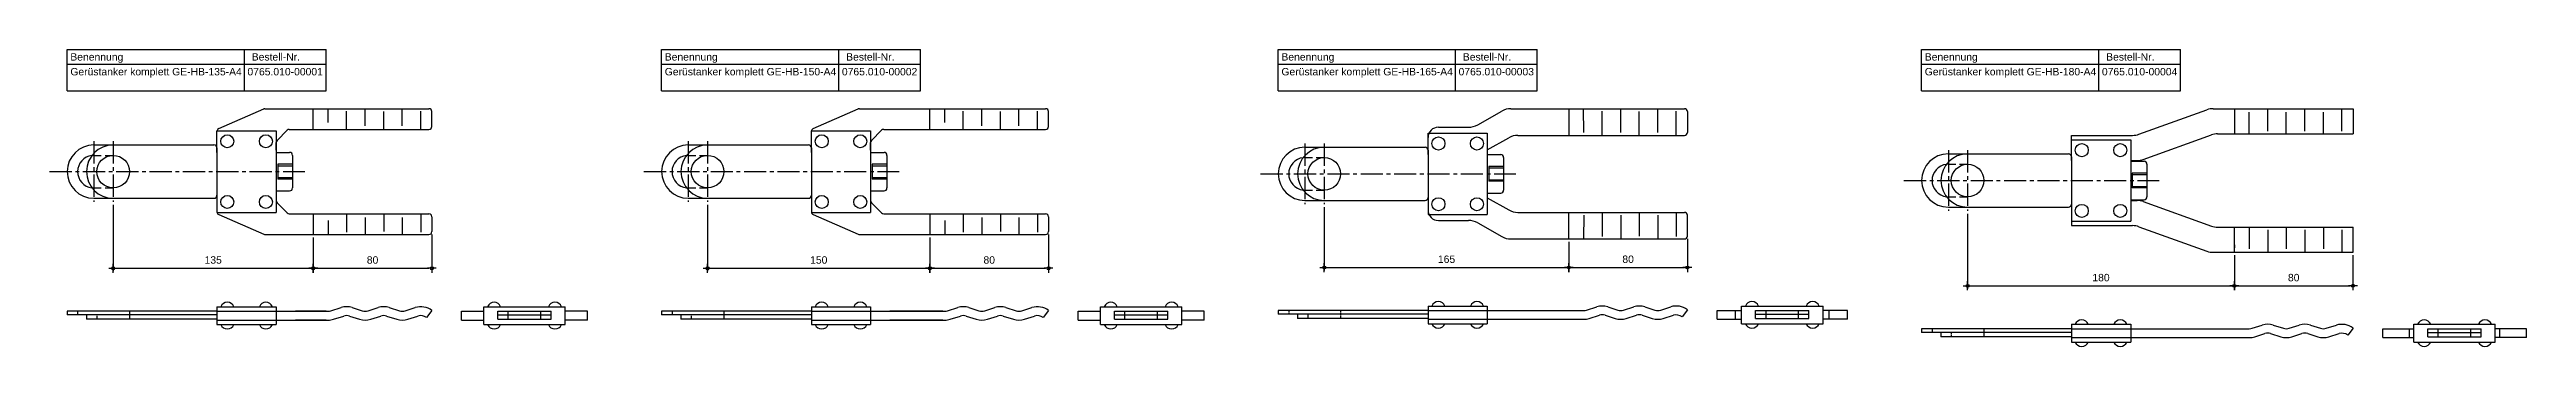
# Model space of a CAD drawing. Header units: inches. Extents: x 9 to 7368, y -7 to 253.
# Drawn here: x 9 to 1680, y 52 to 253 of the extents above; entities that cross this region are included whole.
import ezdxf

# ---------------------------------------------------------------- set-up
doc = ezdxf.new("R2010")
doc.units = ezdxf.units.IN
doc.header["$LTSCALE"] = 20
doc.header["$MEASUREMENT"] = 0
for name, pattern in [('ACDINWELD', [3, 2, -1]), ('MITTE2', [1.125, 0.75, -0.125, 0.125, -0.125]), ('VERDECKT2', [0.1875, 0.125, -0.0625])]:
    doc.linetypes.add(name, pattern=pattern)
doc.layers.add('Halfen', color=2, linetype='Continuous')
doc.styles.add('ARIAL50', font='ARIAL.TTF', dxfattribs={"height": 5})
doc.styles.get("Standard").update_dxf_attribs({"font": 'ARIAL.TTF'})
doc.dimstyles.new('AM_DIN$0', dxfattribs={"dimtxt": 2.5, "dimasz": 1, "dimexe": 1, "dimexo": 1, "dimgap": 1.5, "dimtad": 1, "dimdec": 0, "dimdsep": 46, "dimtxsty": 'Standard', "dimblk": 'Endpunkt', "dimcen": 0, "dimclrd": 1, "dimclre": 1, "dimclrt": 7, "dimadec": 0, "dimazin": 2, "dimtp": 0.1, "dimtm": 0.1, "dimtfac": 0.71, "dimtdec": 0, "dimtmove": 0, "dimatfit": 3, "dimfxl": 1, "dimlwd": -1, "dimlwe": -1, "dimarcsym": 0})

# ---------------------------------------------------------------- blocks, each defined once
blk = doc.blocks.new('Endpunkt')
at = {"color": 0, "linetype": 'ByBlock', "lineweight": -2}
for p, q in [((0, 0), (-1.5, 0)), ((0, 1.5), (0, 0)), ((0, 0), (0, -1.5)), ((1.5, 0), (0, 0))]:
    blk.add_line(p, q, dxfattribs=at)
blk.add_circle((0, 0), 0.5, dxfattribs=at)
blk = doc.blocks.new('*D2')
at = {"layer": 'Halfen', "color": 1, "transparency": 16777216}
for p, q in [((51.9, 147.6), (51.9, 102.8)), ((186.9, 125.6), (186.9, 102.8)), ((53.9, 104.8), (184.9, 104.8))]:
    blk.add_line(p, q, dxfattribs=at)
at = {"layer": 'Halfen', "color": 1, "transparency": 16777216, "xscale": 2, "yscale": 2, "zscale": 2, "rotation": 180}
blk.add_blockref('Endpunkt', (51.9, 104.8), dxfattribs=at)
at = {"layer": 'Halfen', "color": 1, "transparency": 16777216, "xscale": 2, "yscale": 2, "zscale": 2}
blk.add_blockref('Endpunkt', (186.9, 104.8), dxfattribs=at)
at = {"layer": 'Halfen', "color": 7, "transparency": 16777216, "insert": (119.4, 110.4), "char_height": 5, "attachment_point": 5}
blk.add_mtext('135', dxfattribs=at)
blk = doc.blocks.new('*D3')
at = {"layer": 'Halfen', "color": 1, "transparency": 16777216}
for p, q in [((186.9, 125.6), (186.9, 102.8)), ((266.9, 127.6), (266.9, 102.8)), ((188.9, 104.8), (264.9, 104.8))]:
    blk.add_line(p, q, dxfattribs=at)
at = {"layer": 'Halfen', "color": 1, "transparency": 16777216, "xscale": 2, "yscale": 2, "zscale": 2, "rotation": 180}
blk.add_blockref('Endpunkt', (186.9, 104.8), dxfattribs=at)
at = {"layer": 'Halfen', "color": 1, "transparency": 16777216, "xscale": 2, "yscale": 2, "zscale": 2}
blk.add_blockref('Endpunkt', (266.9, 104.8), dxfattribs=at)
at = {"layer": 'Halfen', "color": 7, "transparency": 16777216, "insert": (226.9, 110.4), "char_height": 5, "attachment_point": 5}
blk.add_mtext('80', dxfattribs=at)
blk = doc.blocks.new('*D4')
at = {"layer": 'Halfen', "color": 1, "transparency": 16777216}
for p, q in [((452.9, 147.6), (452.9, 102.8)), ((602.9, 125.6), (602.9, 102.8)), ((454.9, 104.8), (600.9, 104.8))]:
    blk.add_line(p, q, dxfattribs=at)
at = {"layer": 'Halfen', "color": 1, "transparency": 16777216, "xscale": 2, "yscale": 2, "zscale": 2, "rotation": 180}
blk.add_blockref('Endpunkt', (452.9, 104.8), dxfattribs=at)
at = {"layer": 'Halfen', "color": 1, "transparency": 16777216, "xscale": 2, "yscale": 2, "zscale": 2}
blk.add_blockref('Endpunkt', (602.9, 104.8), dxfattribs=at)
at = {"layer": 'Halfen', "color": 7, "transparency": 16777216, "insert": (527.9, 110.4), "char_height": 5, "attachment_point": 5}
blk.add_mtext('150', dxfattribs=at)
blk = doc.blocks.new('*D5')
at = {"layer": 'Halfen', "color": 1, "transparency": 16777216}
for p, q in [((602.9, 125.6), (602.9, 102.8)), ((682.9, 127.6), (682.9, 102.8)), ((604.9, 104.8), (680.9, 104.8))]:
    blk.add_line(p, q, dxfattribs=at)
at = {"layer": 'Halfen', "color": 1, "transparency": 16777216, "xscale": 2, "yscale": 2, "zscale": 2, "rotation": 180}
blk.add_blockref('Endpunkt', (602.9, 104.8), dxfattribs=at)
at = {"layer": 'Halfen', "color": 1, "transparency": 16777216, "xscale": 2, "yscale": 2, "zscale": 2}
blk.add_blockref('Endpunkt', (682.9, 104.8), dxfattribs=at)
at = {"layer": 'Halfen', "color": 7, "transparency": 16777216, "insert": (642.9, 110.4), "char_height": 5, "attachment_point": 5}
blk.add_mtext('80', dxfattribs=at)
blk = doc.blocks.new('*D6')
at = {"layer": 'Halfen', "color": 1, "transparency": 16777216}
for p, q in [((868.9, 146.1), (868.9, 103.3)), ((1033.9, 122.6), (1033.9, 103.3)), ((870.9, 105.3), (1031.9, 105.3))]:
    blk.add_line(p, q, dxfattribs=at)
at = {"layer": 'Halfen', "color": 1, "transparency": 16777216, "xscale": 2, "yscale": 2, "zscale": 2, "rotation": 180}
blk.add_blockref('Endpunkt', (868.9, 105.3), dxfattribs=at)
at = {"layer": 'Halfen', "color": 1, "transparency": 16777216, "xscale": 2, "yscale": 2, "zscale": 2}
blk.add_blockref('Endpunkt', (1033.9, 105.3), dxfattribs=at)
at = {"layer": 'Halfen', "color": 7, "transparency": 16777216, "insert": (951.4, 110.9), "char_height": 5, "attachment_point": 5}
blk.add_mtext('165', dxfattribs=at)
blk = doc.blocks.new('*D7')
at = {"layer": 'Halfen', "color": 1, "transparency": 16777216}
for p, q in [((1033.9, 122.6), (1033.9, 103.3)), ((1113.9, 124.6), (1113.9, 103.3)), ((1035.9, 105.3), (1111.9, 105.3))]:
    blk.add_line(p, q, dxfattribs=at)
at = {"layer": 'Halfen', "color": 1, "transparency": 16777216, "xscale": 2, "yscale": 2, "zscale": 2, "rotation": 180}
blk.add_blockref('Endpunkt', (1033.9, 105.3), dxfattribs=at)
at = {"layer": 'Halfen', "color": 1, "transparency": 16777216, "xscale": 2, "yscale": 2, "zscale": 2}
blk.add_blockref('Endpunkt', (1113.9, 105.3), dxfattribs=at)
at = {"layer": 'Halfen', "color": 7, "transparency": 16777216, "insert": (1073.9, 110.9), "char_height": 5, "attachment_point": 5}
blk.add_mtext('80', dxfattribs=at)
blk = doc.blocks.new('*D8')
at = {"layer": 'Halfen', "color": 1, "transparency": 16777216}
for p, q in [((1302.9, 141.6), (1302.9, 91)), ((1482.9, 113.6), (1482.9, 91)), ((1304.9, 93), (1480.9, 93))]:
    blk.add_line(p, q, dxfattribs=at)
at = {"layer": 'Halfen', "color": 1, "transparency": 16777216, "xscale": 2, "yscale": 2, "zscale": 2, "rotation": 180}
blk.add_blockref('Endpunkt', (1302.9, 93), dxfattribs=at)
at = {"layer": 'Halfen', "color": 1, "transparency": 16777216, "xscale": 2, "yscale": 2, "zscale": 2}
blk.add_blockref('Endpunkt', (1482.9, 93), dxfattribs=at)
at = {"layer": 'Halfen', "color": 7, "transparency": 16777216, "insert": (1392.9, 98.5), "char_height": 5, "attachment_point": 5}
blk.add_mtext('180', dxfattribs=at)
blk = doc.blocks.new('*D9')
at = {"layer": 'Halfen', "color": 1, "transparency": 16777216}
for p, q in [((1482.9, 113.6), (1482.9, 91)), ((1562.9, 113.6), (1562.9, 91)), ((1484.9, 93), (1560.9, 93))]:
    blk.add_line(p, q, dxfattribs=at)
at = {"layer": 'Halfen', "color": 1, "transparency": 16777216, "xscale": 2, "yscale": 2, "zscale": 2, "rotation": 180}
blk.add_blockref('Endpunkt', (1482.9, 93), dxfattribs=at)
at = {"layer": 'Halfen', "color": 1, "transparency": 16777216, "xscale": 2, "yscale": 2, "zscale": 2}
blk.add_blockref('Endpunkt', (1562.9, 93), dxfattribs=at)
at = {"layer": 'Halfen', "color": 7, "transparency": 16777216, "insert": (1522.9, 98.5), "char_height": 5, "attachment_point": 5}
blk.add_mtext('80', dxfattribs=at)

msp = doc.modelspace()

# ---------------------------------------------------------------- linework, layer by layer
at = {"layer": 'Halfen'}
for p, q in [((20.917, 252.599), (195.501, 252.599)), ((20.917, 224.599), (20.917, 252.599)), ((140.404, 224.599), (140.404, 252.599)), ((195.501, 224.599), (195.501, 252.599)), ((421.917, 252.599), (596.501, 252.599)), ((421.917, 224.599), (421.917, 252.599)), ((541.404, 224.599), (541.404, 252.599)), ((596.501, 224.599), (596.501, 252.599)), ((837.917, 252.599), (1012.501, 252.599)), ((837.917, 224.599), (837.917, 252.599)), ((957.404, 224.599), (957.404, 252.599)), ((1012.501, 224.599), (1012.501, 252.599)), ((1271.917, 252.599), (1446.501, 252.599)), ((1271.917, 224.599), (1271.917, 252.599)), ((1391.404, 224.599), (1391.404, 252.599)), ((1446.501, 224.599), (1446.501, 252.599)), ((20.917, 242.599), (195.501, 242.599)), ((421.917, 242.599), (596.501, 242.599)), ((837.917, 242.599), (1012.501, 242.599)), ((1271.917, 242.599), (1446.501, 242.599)), ((20.917, 224.599), (195.501, 224.599)), ((421.917, 224.599), (596.501, 224.599)), ((837.917, 224.599), (1012.501, 224.599)), ((1271.917, 224.599), (1446.501, 224.599)), ((123.116, 199.123), (153.534, 212.431)), ((154.336, 212.599), (264.917, 212.599)), ((266.917, 200.599), (266.917, 210.599)), ((524.116, 199.123), (554.534, 212.431)), ((555.336, 212.599), (680.917, 212.599)), ((682.917, 200.599), (682.917, 210.599)), ((972.411, 201.731), (988.667, 210.967)), ((994.842, 212.599), (1111.917, 212.599)), ((1113.917, 210.599), (1113.917, 196.599)), ((1418.486, 195.338), (1464.381, 211.86)), ((1468.615, 212.599), (1562.917, 212.599)), ((1562.917, 212.599), (1562.917, 195.599)), ((38.917, 188.099), (51.917, 188.099)), ((51.917, 188.099), (119.917, 188.099)), ((121.917, 197.599), (161.917, 197.599)), ((121.917, 197.291), (121.917, 197.599)), ((121.917, 183.099), (121.917, 197.291)), ((121.917, 184.599), (121.917, 193.586)), ((121.917, 186.099), (121.917, 154.099)), ((161.917, 197.599), (161.917, 142.599)), ((161.917, 184.599), (161.917, 189.771)), ((162.503, 191.185), (169.331, 198.013)), ((170.746, 198.599), (264.917, 198.599)), ((439.917, 188.099), (452.917, 188.099)), ((452.917, 188.099), (520.917, 188.099)), ((522.917, 197.599), (562.917, 197.599)), ((522.917, 197.291), (522.917, 197.599)), ((522.917, 183.099), (522.917, 197.291)), ((522.917, 184.599), (522.917, 193.586)), ((522.917, 186.099), (522.917, 154.099)), ((562.917, 197.599), (562.917, 142.599)), ((562.917, 184.599), (562.917, 189.771)), ((563.503, 191.185), (570.331, 198.013)), ((571.746, 198.599), (680.917, 198.599)), ((855.917, 186.599), (868.917, 186.599)), ((868.917, 186.599), (936.917, 186.599)), ((938.917, 196.099), (978.917, 196.099)), ((938.917, 184.099), (938.917, 196.099)), ((938.917, 181.599), (938.917, 192.086)), ((938.917, 189.099), (938.917, 189.099)), ((938.917, 184.599), (938.917, 152.599)), ((945.917, 200.099), (966.236, 200.099)), ((978.917, 196.099), (978.917, 141.099)), ((978.917, 184.725), (993.424, 192.967)), ((978.917, 189.099), (978.917, 189.099)), ((999.599, 194.599), (1111.917, 194.599)), ((1372.917, 194.599), (1414.252, 194.599)), ((1372.917, 177.599), (1372.917, 194.599)), ((1372.917, 191.599), (1412.917, 191.599)), ((1372.917, 177.599), (1372.917, 187.599)), ((1372.917, 184.599), (1372.917, 184.599)), ((1412.917, 191.599), (1412.917, 136.599)), ((1421.453, 178.338), (1467.348, 194.86)), ((1471.582, 195.599), (1562.917, 195.599)), ((161.917, 183.099), (170.917, 183.099)), ((162.917, 175.115), (162.917, 165.083)), ((172.917, 175.115), (162.917, 175.115)), ((162.917, 174.099), (172.917, 174.099)), ((172.917, 181.099), (172.917, 159.099)), ((562.917, 183.099), (571.917, 183.099)), ((563.917, 175.115), (563.917, 165.083)), ((573.917, 175.115), (563.917, 175.115)), ((563.917, 174.099), (573.917, 174.099)), ((573.917, 181.099), (573.917, 159.099)), ((978.917, 181.599), (987.917, 181.599)), ((979.917, 173.615), (979.917, 163.583)), ((989.917, 173.615), (979.917, 173.615)), ((979.917, 172.599), (989.917, 172.599)), ((989.917, 179.599), (989.917, 157.599)), ((1289.917, 182.099), (1302.917, 182.099)), ((1302.917, 182.099), (1370.917, 182.099)), ((1372.917, 180.099), (1372.917, 148.099)), ((1412.917, 177.599), (1417.219, 177.599)), ((1412.917, 177.099), (1421.917, 177.099)), ((1413.917, 169.115), (1413.917, 159.083)), ((1423.917, 169.115), (1413.917, 169.115)), ((1413.917, 168.099), (1423.917, 168.099)), ((1423.917, 175.099), (1423.917, 153.099)), ((38.917, 152.099), (51.917, 152.099)), ((51.917, 152.099), (119.917, 152.099)), ((121.917, 155.599), (121.917, 142.599)), ((121.917, 154.099), (121.917, 149.599)), ((161.917, 157.099), (170.917, 157.099)), ((162.917, 166.099), (172.917, 166.099)), ((172.917, 165.083), (162.917, 165.083)), ((439.917, 152.099), (452.917, 152.099)), ((452.917, 152.099), (520.917, 152.099)), ((522.917, 155.599), (522.917, 142.599)), ((522.917, 154.099), (522.917, 149.599)), ((562.917, 157.099), (571.917, 157.099)), ((563.917, 166.099), (573.917, 166.099)), ((573.917, 165.083), (563.917, 165.083)), ((855.917, 150.599), (868.917, 150.599)), ((868.917, 150.599), (936.917, 150.599)), ((938.917, 152.599), (938.917, 141.099)), ((978.917, 155.599), (987.917, 155.599)), ((978.917, 152.473), (993.424, 144.231)), ((979.917, 164.599), (989.917, 164.599)), ((989.917, 163.583), (979.917, 163.583)), ((1372.917, 150.599), (1372.917, 133.599)), ((1412.917, 151.099), (1421.917, 151.099)), ((1412.917, 150.599), (1417.219, 150.599)), ((1413.917, 160.099), (1423.917, 160.099)), ((1423.917, 159.083), (1413.917, 159.083)), ((121.917, 149.599), (121.917, 146.612)), ((121.917, 142.907), (121.917, 142.599)), ((121.917, 142.599), (161.917, 142.599)), ((123.116, 141.075), (153.534, 127.767)), ((162.503, 149.013), (169.331, 142.185)), ((170.746, 141.599), (264.917, 141.599)), ((266.917, 139.599), (266.917, 129.599)), ((522.917, 149.599), (522.917, 146.612)), ((522.917, 142.907), (522.917, 142.599)), ((522.917, 142.599), (562.917, 142.599)), ((524.116, 141.075), (554.534, 127.767)), ((563.503, 149.013), (570.331, 142.185)), ((571.746, 141.599), (680.917, 141.599)), ((682.917, 139.599), (682.917, 129.599)), ((938.917, 148.099), (938.917, 144.099)), ((938.917, 141.099), (978.917, 141.099)), ((945.917, 137.099), (966.236, 137.099)), ((972.411, 135.467), (988.667, 126.231)), ((999.599, 142.599), (1111.917, 142.599)), ((1113.917, 126.599), (1113.917, 140.599)), ((1289.917, 146.099), (1302.917, 146.099)), ((1302.917, 146.099), (1370.917, 146.099)), ((1372.917, 148.099), (1372.917, 143.599)), ((1372.917, 136.599), (1412.917, 136.599)), ((1421.453, 149.86), (1467.348, 133.338)), ((154.336, 127.599), (264.917, 127.599)), ((555.336, 127.599), (680.917, 127.599)), ((994.842, 124.599), (1111.917, 124.599)), ((1372.917, 133.599), (1414.252, 133.599)), ((1372.917, 133.599), (1407.101, 133.599)), ((1418.486, 132.86), (1464.381, 116.338)), ((1471.582, 132.599), (1562.917, 132.599)), ((1562.917, 115.599), (1562.917, 132.599)), ((1468.615, 115.599), (1562.917, 115.599)), ((121.917, 75.835), (20.917, 75.835)), ((20.917, 75.835), (20.917, 73.335)), ((121.917, 73.335), (20.917, 73.335)), ((33.917, 73.335), (33.917, 70.335)), ((121.917, 70.335), (33.917, 70.335)), ((121.917, 78.835), (161.917, 78.835)), ((121.917, 78.835), (121.917, 66.835)), ((121.917, 75.835), (196.917, 75.835)), ((121.917, 69.835), (196.917, 69.835)), ((161.917, 78.835), (161.917, 66.835)), ((195.57, 75.835), (174.836, 75.835)), ((195.601, 69.835), (174.9, 69.835)), ((198.856, 76.131), (205.689, 78.266)), ((200.645, 70.404), (207.479, 72.539)), ((211.356, 72.539), (218.189, 70.404)), ((213.145, 78.266), (219.979, 76.131)), ((223.856, 76.131), (230.689, 78.266)), ((225.645, 70.404), (232.479, 72.539)), ((236.356, 72.539), (243.189, 70.404)), ((238.145, 78.266), (244.979, 76.131)), ((248.856, 76.131), (255.689, 78.266)), ((250.645, 70.404), (257.479, 72.539)), ((266.917, 76.335), (263.317, 71.535)), ((286.917, 69.835), (286.917, 75.835)), ((286.917, 75.835), (301.917, 75.835)), ((286.917, 69.835), (301.917, 69.835)), ((301.917, 78.835), (356.917, 78.835)), ((301.917, 66.835), (301.917, 78.835)), ((311.417, 70.335), (311.417, 75.835)), ((311.417, 75.835), (347.417, 75.835)), ((311.417, 73.335), (347.417, 73.335)), ((311.417, 70.335), (347.417, 70.335)), ((347.417, 70.335), (347.417, 75.835)), ((356.917, 66.835), (356.917, 78.835)), ((371.917, 75.835), (356.917, 75.835)), ((371.917, 69.835), (356.917, 69.835)), ((371.917, 69.835), (371.917, 75.835)), ((522.917, 75.835), (421.917, 75.835)), ((421.917, 75.835), (421.917, 73.335)), ((522.917, 73.335), (421.917, 73.335)), ((434.917, 73.335), (434.917, 70.335)), ((522.917, 70.335), (434.917, 70.335)), ((522.917, 78.835), (562.917, 78.835)), ((522.917, 78.835), (522.917, 66.835)), ((522.917, 75.835), (612.917, 75.835)), ((522.917, 69.835), (612.917, 69.835)), ((562.917, 78.835), (562.917, 66.835)), ((611.57, 75.835), (575.836, 75.835)), ((611.601, 69.835), (575.9, 69.835)), ((614.856, 76.131), (621.689, 78.266)), ((616.645, 70.404), (623.479, 72.539)), ((627.356, 72.539), (634.189, 70.404)), ((629.145, 78.266), (635.979, 76.131)), ((639.856, 76.131), (646.689, 78.266)), ((641.645, 70.404), (648.479, 72.539)), ((652.356, 72.539), (659.189, 70.404)), ((654.145, 78.266), (660.979, 76.131)), ((664.856, 76.131), (671.689, 78.266)), ((666.645, 70.404), (673.479, 72.539)), ((682.917, 76.335), (679.317, 71.535)), ((702.917, 69.835), (702.917, 75.835)), ((702.917, 75.835), (717.917, 75.835)), ((702.917, 69.835), (717.917, 69.835)), ((717.917, 78.835), (772.917, 78.835)), ((717.917, 66.835), (717.917, 78.835)), ((727.417, 70.335), (727.417, 75.835)), ((727.417, 75.835), (763.417, 75.835)), ((727.417, 73.335), (763.417, 73.335)), ((727.417, 70.335), (763.417, 70.335)), ((763.417, 70.335), (763.417, 75.835)), ((772.917, 66.835), (772.917, 78.835)), ((787.917, 75.835), (772.917, 75.835)), ((787.917, 69.835), (772.917, 69.835)), ((787.917, 69.835), (787.917, 75.835)), ((938.917, 76.335), (837.917, 76.335)), ((837.917, 76.335), (837.917, 73.835)), ((938.917, 73.835), (837.917, 73.835)), ((850.917, 73.835), (850.917, 70.835)), ((938.917, 70.835), (850.917, 70.835)), ((938.917, 79.335), (978.917, 79.335)), ((938.917, 79.335), (938.917, 67.335)), ((938.917, 76.335), (1043.917, 76.335)), ((938.917, 70.335), (1043.917, 70.335)), ((938.917, 67.335), (978.917, 67.335)), ((978.917, 79.335), (978.917, 67.335)), ((1045.856, 76.631), (1052.689, 78.766)), ((1047.645, 70.904), (1054.479, 73.039)), ((1058.356, 73.039), (1065.189, 70.904)), ((1060.145, 78.766), (1066.979, 76.631)), ((1070.856, 76.631), (1077.689, 78.766)), ((1072.645, 70.904), (1079.479, 73.039)), ((1083.356, 73.039), (1090.189, 70.904)), ((1085.145, 78.766), (1091.979, 76.631)), ((1095.856, 76.631), (1102.689, 78.766)), ((1097.645, 70.904), (1104.479, 73.039)), ((1113.917, 76.835), (1110.317, 72.035)), ((1133.917, 70.335), (1133.917, 76.335)), ((1133.917, 76.335), (1150.417, 76.335)), ((1133.917, 70.335), (1150.417, 70.335)), ((1146.417, 70.335), (1146.417, 76.335)), ((1150.417, 79.335), (1205.417, 79.335)), ((1150.417, 67.335), (1150.417, 79.335)), ((1150.417, 67.335), (1205.417, 67.335)), ((1159.917, 70.835), (1159.917, 76.335)), ((1159.917, 76.335), (1195.917, 76.335)), ((1159.917, 73.835), (1195.917, 73.835)), ((1159.917, 70.835), (1195.917, 70.835)), ((1195.917, 70.835), (1195.917, 76.335)), ((1205.417, 67.335), (1205.417, 79.335)), ((1221.917, 76.335), (1205.417, 76.335)), ((1221.917, 70.335), (1205.417, 70.335)), ((1209.417, 70.335), (1209.417, 76.335)), ((1221.917, 70.335), (1221.917, 76.335)), ((1372.917, 66.97), (1412.917, 66.97)), ((1372.917, 66.97), (1372.917, 54.97)), ((1412.917, 66.97), (1412.917, 54.97)), ((1603.917, 66.97), (1658.917, 66.97)), ((1603.917, 54.97), (1603.917, 66.97)), ((1658.917, 54.97), (1658.917, 66.97)), ((121.917, 66.835), (161.917, 66.835)), ((301.917, 66.835), (356.917, 66.835)), ((522.917, 66.835), (562.917, 66.835)), ((717.917, 66.835), (772.917, 66.835)), ((1372.917, 63.97), (1271.917, 63.97)), ((1271.917, 63.97), (1271.917, 61.47)), ((1372.917, 61.47), (1271.917, 61.47)), ((1284.917, 61.47), (1284.917, 58.47)), ((1372.917, 58.47), (1284.917, 58.47)), ((1372.917, 63.97), (1492.917, 63.97)), ((1372.917, 57.97), (1492.917, 57.97)), ((1372.917, 54.97), (1412.917, 54.97)), ((1494.856, 64.266), (1501.689, 66.401)), ((1496.645, 58.539), (1503.479, 60.674)), ((1507.356, 60.674), (1514.189, 58.539)), ((1509.145, 66.401), (1515.979, 64.266)), ((1519.856, 64.266), (1526.689, 66.401)), ((1521.645, 58.539), (1528.479, 60.674)), ((1532.356, 60.674), (1539.189, 58.539)), ((1534.145, 66.401), (1540.979, 64.266)), ((1544.856, 64.266), (1551.689, 66.401)), ((1546.645, 58.539), (1553.479, 60.674)), ((1562.917, 64.47), (1559.317, 59.67)), ((1582.917, 57.97), (1582.917, 63.97)), ((1582.917, 63.97), (1603.917, 63.97)), ((1582.917, 57.97), (1603.917, 57.97)), ((1600.917, 57.97), (1600.917, 63.97)), ((1603.917, 54.97), (1658.917, 54.97)), ((1613.417, 58.47), (1613.417, 63.97)), ((1613.417, 63.97), (1649.417, 63.97)), ((1613.417, 61.47), (1649.417, 61.47)), ((1613.417, 58.47), (1649.417, 58.47)), ((1649.417, 58.47), (1649.417, 63.97)), ((1679.917, 63.97), (1658.917, 63.97)), ((1679.917, 57.97), (1658.917, 57.97)), ((1661.917, 57.97), (1661.917, 63.97)), ((1679.917, 57.97), (1679.917, 63.97))]:
    msp.add_line(p, q, dxfattribs=at)
at = {"layer": 'Halfen', "color": 1}
for p, q in [((186.917, 198.599), (186.917, 212.599)), ((196.917, 203.196), (196.882, 212.599)), ((209.417, 198.599), (209.417, 210.888)), ((221.917, 201.016), (221.917, 212.599)), ((234.417, 198.599), (234.417, 210.613)), ((246.917, 201.016), (246.917, 212.599)), ((259.417, 198.599), (259.417, 210.888)), ((602.917, 198.599), (602.917, 212.599)), ((612.917, 203.196), (612.882, 212.599)), ((625.417, 198.599), (625.417, 210.888)), ((637.917, 201.016), (637.917, 212.599)), ((650.417, 198.599), (650.417, 210.613)), ((662.917, 201.016), (662.917, 212.599)), ((675.417, 198.599), (675.417, 210.888)), ((1033.917, 212.599), (1033.917, 194.599)), ((1043.942, 196.507), (1043.882, 212.599)), ((1056.417, 194.599), (1056.417, 210.888)), ((1068.917, 196.507), (1068.917, 212.599)), ((1081.417, 194.599), (1081.417, 210.613)), ((1093.917, 196.507), (1093.917, 212.599)), ((1106.417, 194.599), (1106.417, 210.888)), ((1482.917, 212.599), (1482.917, 195.599)), ((1492.942, 195.507), (1492.887, 210.329)), ((1505.417, 197.387), (1505.417, 212.599)), ((1517.917, 195.507), (1517.917, 210.329)), ((1530.417, 197.387), (1530.417, 212.599)), ((1542.917, 195.507), (1542.917, 210.329)), ((1555.417, 197.387), (1555.417, 212.599)), ((161.917, 190.599), (161.917, 190.599)), ((562.917, 190.599), (562.917, 190.599)), ((1412.917, 184.599), (1412.917, 184.599)), ((186.917, 141.599), (186.917, 127.599)), ((196.917, 137.002), (196.882, 127.599)), ((209.417, 141.599), (209.417, 129.31)), ((221.917, 139.182), (221.917, 127.599)), ((234.417, 141.599), (234.417, 129.585)), ((246.917, 139.182), (246.917, 127.599)), ((259.417, 141.599), (259.417, 129.31)), ((602.917, 141.599), (602.917, 127.599)), ((612.917, 137.002), (612.882, 127.599)), ((625.417, 141.599), (625.417, 129.31)), ((637.917, 139.182), (637.917, 127.599)), ((650.417, 141.599), (650.417, 129.585)), ((662.917, 139.182), (662.917, 127.599)), ((675.417, 141.599), (675.417, 129.31)), ((1033.917, 124.599), (1033.917, 142.599)), ((1043.942, 140.691), (1043.882, 124.599)), ((1056.417, 142.599), (1056.417, 126.31)), ((1068.917, 140.691), (1068.917, 124.599)), ((1081.417, 142.599), (1081.417, 126.585)), ((1093.917, 140.691), (1093.917, 124.599)), ((1106.417, 142.599), (1106.417, 126.31)), ((1482.917, 115.599), (1482.917, 132.599)), ((1482.917, 120.599), (1482.917, 118.599)), ((1492.942, 132.691), (1492.887, 117.869)), ((1505.417, 130.811), (1505.417, 115.599)), ((1517.917, 132.691), (1517.917, 117.869)), ((1530.417, 130.811), (1530.417, 115.599)), ((1542.917, 132.691), (1542.917, 117.869)), ((1555.417, 130.811), (1555.417, 115.599))]:
    msp.add_line(p, q, dxfattribs=at)
at = {"layer": 'Halfen', "color": 1, "linetype": 'MITTE2'}
for p, q in [((38.917, 190.599), (38.917, 149.599)), ((51.917, 190.599), (51.917, 149.599)), ((439.917, 190.599), (439.917, 149.599)), ((452.917, 190.599), (452.917, 149.599)), ((855.917, 189.099), (855.917, 148.099)), ((868.917, 189.099), (868.917, 148.099)), ((1289.917, 184.599), (1289.917, 143.599)), ((1302.917, 184.599), (1302.917, 143.599)), ((8.987, 170.099), (181.14, 170.099)), ((409.987, 170.099), (582.14, 170.099)), ((825.987, 168.599), (998.14, 168.599)), ((1259.987, 164.099), (1432.14, 164.099))]:
    msp.add_line(p, q, dxfattribs=at)
at = {"layer": 'Halfen', "color": 1, "linetype": 'VERDECKT2', "ltscale": 2}
for p, q in [((38.917, 181.099), (51.917, 181.099)), ((439.917, 181.099), (452.917, 181.099)), ((855.917, 179.599), (868.917, 179.599)), ((1289.917, 175.099), (1302.917, 175.099)), ((38.917, 159.099), (51.917, 159.099)), ((439.917, 159.099), (452.917, 159.099)), ((855.917, 157.599), (868.917, 157.599)), ((1289.917, 153.099), (1302.917, 153.099))]:
    msp.add_line(p, q, dxfattribs=at)
at = {"layer": 'Halfen', "color": 1, "linetype": 'VERDECKT2', "ltscale": 0.2}
for p, q in [((27.917, 75.835), (27.917, 73.335)), ((40.917, 73.335), (40.917, 70.335)), ((62.917, 75.835), (62.917, 70.335)), ((318.417, 70.335), (318.417, 75.835)), ((340.417, 70.335), (340.417, 75.835)), ((428.917, 75.835), (428.917, 73.335)), ((441.917, 73.335), (441.917, 70.335)), ((463.917, 75.835), (463.917, 70.335)), ((734.417, 70.335), (734.417, 75.835)), ((756.417, 70.335), (756.417, 75.835)), ((844.917, 76.335), (844.917, 73.835)), ((857.917, 73.835), (857.917, 70.835)), ((879.917, 76.335), (879.917, 70.835)), ((1166.917, 70.835), (1166.917, 76.335)), ((1188.917, 70.835), (1188.917, 76.335)), ((1278.917, 63.97), (1278.917, 61.47)), ((1291.917, 61.47), (1291.917, 58.47)), ((1313.917, 63.97), (1313.917, 58.47)), ((1620.417, 58.47), (1620.417, 63.97)), ((1642.417, 58.47), (1642.417, 63.97))]:
    msp.add_line(p, q, dxfattribs=at)
at = {"layer": 'Halfen'}
for centre, radius in [((128.917, 190.599), 4.4), ((154.917, 190.599), 4.4), ((529.917, 190.599), 4.4), ((555.917, 190.599), 4.4), ((945.917, 189.099), 4.4), ((971.917, 189.099), 4.4), ((1379.917, 184.599), 4.4), ((1405.917, 184.599), 4.4), ((51.917, 170.099), 11), ((452.917, 170.099), 11), ((868.917, 168.599), 11), ((1302.917, 164.099), 11), ((128.917, 149.599), 4.4), ((154.917, 149.599), 4.4), ((529.917, 149.599), 4.4), ((555.917, 149.599), 4.4), ((945.917, 148.099), 4.4), ((971.917, 148.099), 4.4), ((1379.917, 143.599), 4.4), ((1405.917, 143.599), 4.4)]:
    msp.add_circle(centre, radius, dxfattribs=at)
for centre, radius, start, end in [((154.336, 210.599), 2, 90, 113.629378), ((264.917, 210.599), 2, 0, 90), ((264.917, 200.599), 2, 270, 0), ((555.336, 210.599), 2, 90, 113.629378), ((680.917, 210.599), 2, 0, 90), ((680.917, 200.599), 2, 270, 0), ((966.236, 212.599), 12.5, 270, 299.604451), ((994.842, 200.099), 12.5, 90, 119.604451), ((1111.917, 210.599), 2, 360, 90), ((1468.615, 200.099), 12.5, 90, 109.798876), ((38.917, 170.099), 18, 90, 270), ((51.917, 170.099), 18, 90, 270), ((119.917, 186.099), 2, 0, 90), ((123.917, 197.291), 2, 113.629378, 180), ((163.917, 189.771), 2, 135, 180), ((170.746, 196.599), 2, 90, 135), ((439.917, 170.099), 18, 90, 270), ((452.917, 170.099), 18, 90, 270), ((520.917, 186.099), 2, 0, 90), ((524.917, 197.291), 2, 113.629378, 180), ((564.917, 189.771), 2, 135, 180), ((571.746, 196.599), 2, 90, 135), ((855.917, 168.599), 18, 90, 270), ((868.917, 168.599), 18, 90, 270), ((936.917, 184.599), 2, 0, 90), ((945.917, 193.099), 7, 90, 180), ((999.599, 182.099), 12.5, 90, 119.604451), ((1111.917, 196.599), 2, 270, 360), ((1414.252, 207.099), 12.5, 270, 289.798876), ((1471.582, 183.099), 12.5, 90, 109.798876), ((38.917, 170.099), 11, 96.827533, 263.172467), ((170.917, 181.099), 2, 0, 90), ((439.917, 170.099), 11, 96.827533, 263.172467), ((571.917, 181.099), 2, 0, 90), ((855.917, 168.599), 11, 96.827533, 263.172467), ((987.917, 179.599), 2, 0, 90), ((1289.917, 164.099), 18, 90, 270), ((1289.917, 164.099), 11, 96.827533, 263.172467), ((1302.917, 164.099), 18, 90, 270), ((1370.917, 180.099), 2, 0, 90), ((1417.219, 190.099), 12.5, 270, 289.798876), ((1421.917, 175.099), 2, 0, 90), ((119.917, 154.099), 2, 270, 0), ((163.917, 150.427), 2, 180, 225), ((170.917, 159.099), 2, 270, 0), ((520.917, 154.099), 2, 270, 0), ((564.917, 150.427), 2, 180, 225), ((571.917, 159.099), 2, 270, 0), ((936.917, 152.599), 2, 270, 0), ((987.917, 157.599), 2, 270, 0), ((1417.219, 138.099), 12.5, 70.201124, 90), ((1421.917, 153.099), 2, 270, 0), ((123.917, 142.907), 2, 180, 246.370622), ((170.746, 143.599), 2, 225, 270), ((264.917, 139.599), 2, 0, 90), ((524.917, 142.907), 2, 180, 246.370622), ((571.746, 143.599), 2, 225, 270), ((680.917, 139.599), 2, 0, 90), ((945.917, 144.099), 7, 180, 270), ((966.236, 124.599), 12.5, 60.395549, 90), ((999.599, 155.099), 12.5, 240.395549, 270), ((1111.917, 140.599), 2, 0, 90), ((1370.917, 148.099), 2, 270, 0), ((264.917, 129.599), 2, 270, 0), ((555.336, 129.599), 2, 246.370622, 270), ((680.917, 129.599), 2, 270, 0), ((994.842, 137.099), 12.5, 240.395549, 270), ((1111.917, 126.599), 2, 270, 0), ((1414.252, 121.099), 12.5, 70.201124, 90), ((1471.582, 145.099), 12.5, 250.201124, 270), ((1468.615, 128.099), 12.5, 250.201124, 270), ((128.917, 77.109), 4.726, 21.426246, 158.573754), ((154.917, 77.109), 4.726, 21.426246, 158.573754), ((196.917, 82.335), 6.5, 270, 287.353088), ((196.917, 82.335), 12.5, 270, 287.353088), ((209.417, 66.335), 12.5, 72.646912, 107.353088), ((209.417, 66.335), 6.5, 72.646912, 107.353088), ((221.917, 82.335), 12.5, 252.646912, 287.353088), ((221.917, 82.335), 6.5, 252.646912, 287.353088), ((234.417, 66.335), 12.5, 72.646912, 107.353088), ((234.417, 66.335), 6.5, 72.646912, 107.353088), ((246.917, 82.335), 12.5, 252.646912, 287.353088), ((246.917, 82.335), 6.5, 252.646912, 287.353088), ((259.417, 66.335), 12.5, 53.130102, 107.353088), ((259.417, 66.335), 6.5, 53.130102, 107.353088), ((308.917, 77.109), 4.726, 21.426246, 158.573754), ((349.917, 77.109), 4.726, 21.426246, 158.573754), ((529.917, 77.109), 4.726, 21.426246, 158.573754), ((555.917, 77.109), 4.726, 21.426246, 158.573754), ((612.917, 82.335), 6.5, 270, 287.353088), ((612.917, 82.335), 12.5, 270, 287.353088), ((625.417, 66.335), 12.5, 72.646912, 107.353088), ((625.417, 66.335), 6.5, 72.646912, 107.353088), ((637.917, 82.335), 12.5, 252.646912, 287.353088), ((637.917, 82.335), 6.5, 252.646912, 287.353088), ((650.417, 66.335), 12.5, 72.646912, 107.353088), ((650.417, 66.335), 6.5, 72.646912, 107.353088), ((662.917, 82.335), 12.5, 252.646912, 287.353088), ((662.917, 82.335), 6.5, 252.646912, 287.353088), ((675.417, 66.335), 12.5, 53.130102, 107.353088), ((675.417, 66.335), 6.5, 53.130102, 107.353088), ((724.917, 77.109), 4.726, 21.426246, 158.573754), ((765.917, 77.109), 4.726, 21.426246, 158.573754), ((945.917, 77.609), 4.726, 21.426246, 158.573754), ((945.917, 69.062), 4.726, 201.426246, 338.573754), ((971.917, 77.609), 4.726, 21.426246, 158.573754), ((971.917, 69.062), 4.726, 201.426246, 338.573754), ((1043.917, 82.835), 6.5, 270, 287.353088), ((1043.917, 82.835), 12.5, 270, 287.353088), ((1056.417, 66.835), 12.5, 72.646912, 107.353088), ((1056.417, 66.835), 6.5, 72.646912, 107.353088), ((1068.917, 82.835), 12.5, 252.646912, 287.353088), ((1068.917, 82.835), 6.5, 252.646912, 287.353088), ((1081.417, 66.835), 12.5, 72.646912, 107.353088), ((1081.417, 66.835), 6.5, 72.646912, 107.353088), ((1093.917, 82.835), 12.5, 252.646912, 287.353088), ((1093.917, 82.835), 6.5, 252.646912, 287.353088), ((1106.417, 66.835), 12.5, 53.130102, 107.353088), ((1106.417, 66.835), 6.5, 53.130102, 107.353088), ((1157.417, 77.609), 4.726, 21.426246, 158.573754), ((1157.417, 69.062), 4.726, 201.426246, 338.573754), ((1198.417, 77.609), 4.726, 21.426246, 158.573754), ((1198.417, 69.062), 4.726, 201.426246, 338.573754), ((1379.917, 65.244), 4.726, 21.426246, 158.573754), ((1405.917, 65.244), 4.726, 21.426246, 158.573754), ((1505.417, 54.47), 12.5, 72.646912, 107.353088), ((1530.417, 54.47), 12.5, 72.646912, 107.353088), ((1555.417, 54.47), 12.5, 53.130102, 107.353088), ((1610.917, 65.244), 4.726, 21.426246, 158.573754), ((1651.917, 65.244), 4.726, 21.426246, 158.573754), ((128.917, 68.562), 4.726, 201.426246, 338.573754), ((154.917, 68.562), 4.726, 201.426246, 338.573754), ((308.917, 68.562), 4.726, 201.426246, 338.573754), ((349.917, 68.562), 4.726, 201.426246, 338.573754), ((529.917, 68.562), 4.726, 201.426246, 338.573754), ((555.917, 68.562), 4.726, 201.426246, 338.573754), ((724.917, 68.562), 4.726, 201.426246, 338.573754), ((765.917, 68.562), 4.726, 201.426246, 338.573754), ((1379.917, 56.697), 4.726, 201.426246, 338.573754), ((1405.917, 56.697), 4.726, 201.426246, 338.573754), ((1492.917, 70.47), 6.5, 270, 287.353088), ((1492.917, 70.47), 12.5, 270, 287.353088), ((1505.417, 54.47), 6.5, 72.646912, 107.353088), ((1517.917, 70.47), 12.5, 252.646912, 287.353088), ((1517.917, 70.47), 6.5, 252.646912, 287.353088), ((1530.417, 54.47), 6.5, 72.646912, 107.353088), ((1542.917, 70.47), 12.5, 252.646912, 287.353088), ((1542.917, 70.47), 6.5, 252.646912, 287.353088), ((1555.417, 54.47), 6.5, 53.130102, 107.353088), ((1610.917, 56.697), 4.726, 201.426246, 338.573754), ((1651.917, 56.697), 4.726, 201.426246, 338.573754)]:
    msp.add_arc(centre, radius, start, end, dxfattribs=at)
at = {"layer": 'Halfen', "color": 1, "linetype": 'ACDINWELD', "ltscale": 2}
for centre, start, end in [((38.917, 170.099), 90, 96.827533), ((439.917, 170.099), 90, 96.827533), ((855.917, 168.599), 90, 96.827533), ((38.917, 170.099), 263.172467, 270), ((439.917, 170.099), 263.172467, 270), ((855.917, 168.599), 263.172467, 270)]:
    msp.add_arc(centre, 11, start, end, dxfattribs=at)
at = {"layer": 'Halfen', "color": 1}
for centre, radius, start, end in [((1289.917, 164.099), 11, 90, 96.827533), ((1289.917, 164.099), 11, 263.172467, 270), ((154.336, 129.599), 2, 246.370622, 270)]:
    msp.add_arc(centre, radius, start, end, dxfattribs=at)

# ---------------------------------------------------------------- texts
at = {"layer": 'Halfen', "style": 'ARIAL50'}
for s, p in [('Gerüstanker komplett GE-HB-135-A4', (23.017, 235.099)), ('Benennung', (23.017, 245.099)), ('0765.010-00001', (142.504, 235.099)), ('Bestell-Nr.', (145.404, 245.099)), ('Gerüstanker komplett GE-HB-150-A4', (424.017, 235.099)), ('Benennung', (424.017, 245.099)), ('0765.010-00002', (543.504, 235.099)), ('Bestell-Nr.', (546.404, 245.099)), ('Gerüstanker komplett GE-HB-165-A4', (840.017, 235.099)), ('Benennung', (840.017, 245.099)), ('0765.010-00003', (959.504, 235.099)), ('Bestell-Nr.', (962.404, 245.099)), ('Gerüstanker komplett GE-HB-180-A4', (1274.017, 235.099)), ('Benennung', (1274.017, 245.099)), ('0765.010-00004', (1393.504, 235.099)), ('Bestell-Nr.', (1396.404, 245.099))]:
    msp.add_text(s, height=5, dxfattribs=at).set_placement(p)

# ---------------------------------------------------------------- dimensions: what is measured, and where the dimension line sits
at = {"layer": 'Halfen', "color": 1}
for base, p1, p2, picture, middle in [((186.917, 104.835), (51.917, 149.599), (186.917, 127.599), '*D2', (119.417, 110.389)), ((602.917, 104.835), (452.917, 149.599), (602.917, 127.599), '*D4', (527.917, 110.388)), ((1033.917, 105.335), (868.917, 148.099), (1033.917, 124.599), '*D6', (951.417, 110.888)), ((1482.917, 92.97), (1302.917, 143.599), (1482.917, 115.599), '*D8', (1392.917, 98.523)), ((266.917, 104.835), (186.917, 127.599), (266.917, 129.599), '*D3', (226.917, 110.388)), ((682.917, 104.835), (602.917, 127.599), (682.917, 129.599), '*D5', (642.917, 110.388)), ((1113.917, 105.335), (1033.917, 124.599), (1113.917, 126.599), '*D7', (1073.917, 110.888)), ((1562.917, 92.97), (1482.917, 115.599), (1562.917, 115.599), '*D9', (1522.917, 98.523))]:
    dim = msp.add_linear_dim(base=base, p1=p1, p2=p2, dimstyle='AM_DIN$0', override={"dimscale": 2, "dimdec": 2, "dimadec": 2, "dimtdec": 2, "dimtix": 1}, dxfattribs=at)
    dim.commit()
    dim.dimension.update_dxf_attribs({"geometry": picture, "text_midpoint": middle})

doc.saveas('drawing.dxf')
